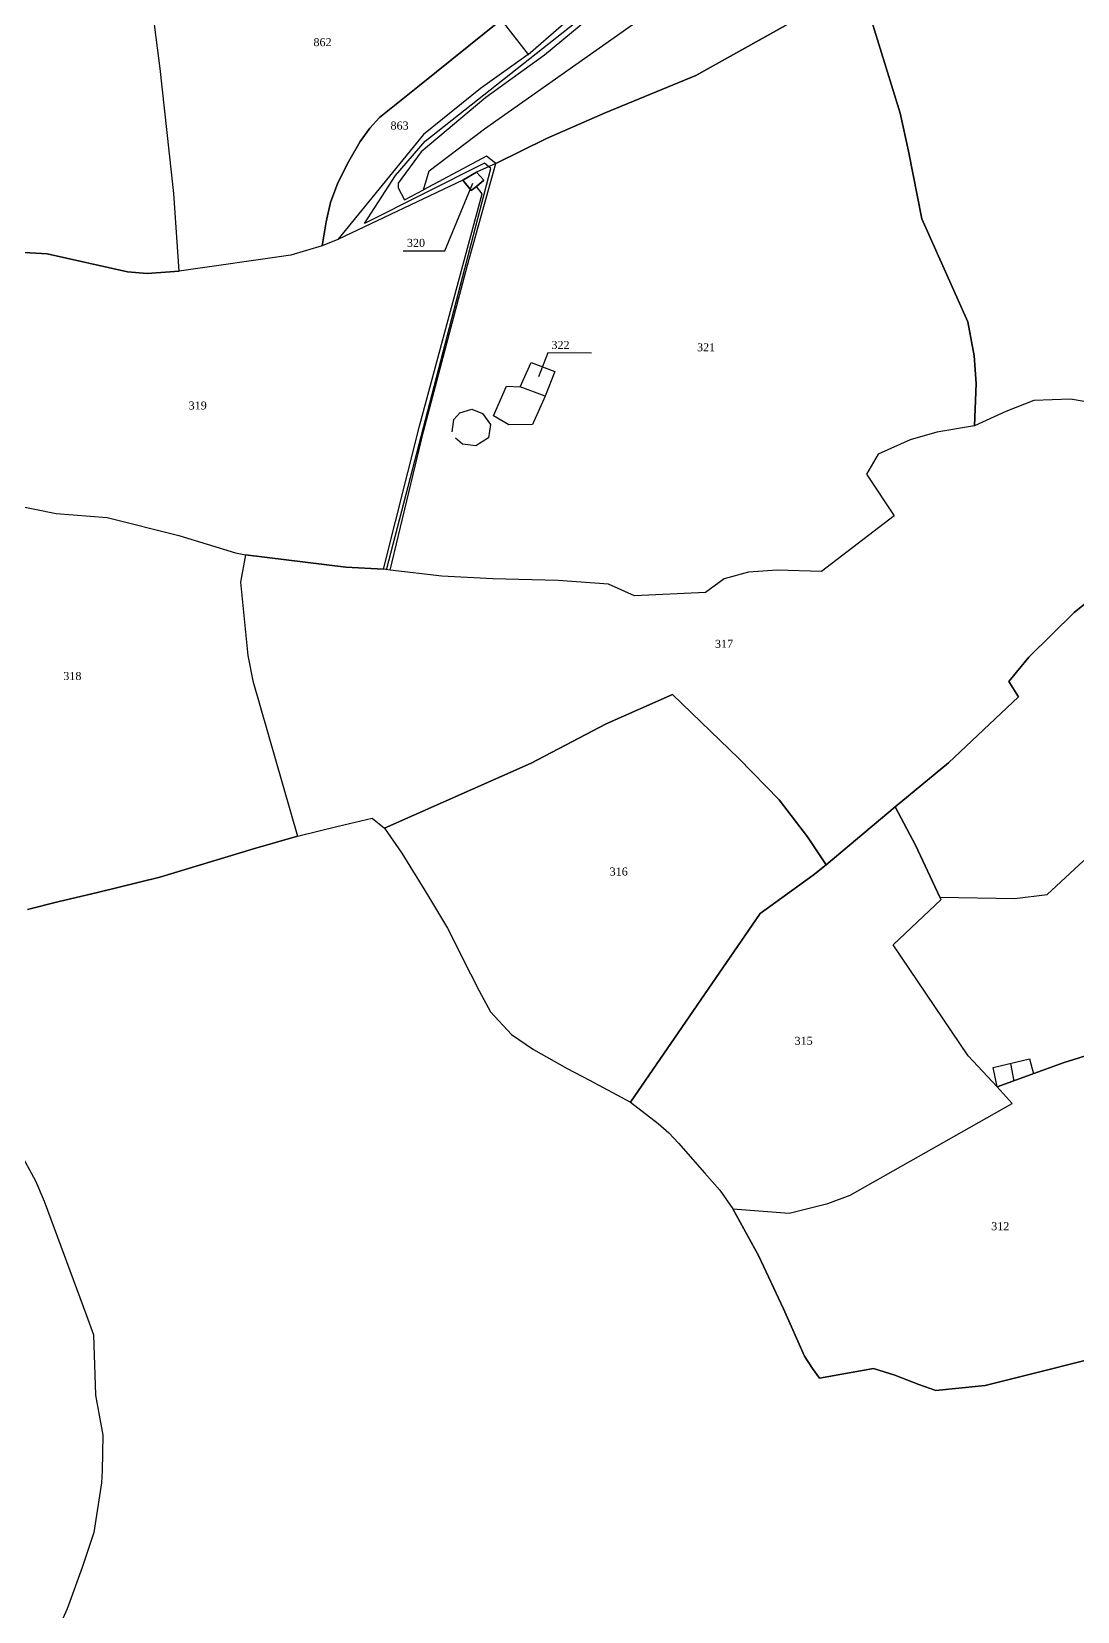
# Model space of a CAD drawing. Extents: x 1206804 to 1210977, y 6152742 to 6157901.
# Drawn here: x 1208272.8 to 1208534.1, y 6154369.9 to 6154764.6 of the extents above; entities that cross this region are included whole.
import ezdxf

# ---------------------------------------------------------------- set-up
doc = ezdxf.new("R2010")
doc.units = 0
doc.linetypes.add('CONTINU', pattern=[0])
for name, color, linetype in [('1LIEUDIT', 7, 'CONTINU'), ('1PARCELLE', 7, 'CONTINU'), ('1SECTION', 7, 'CONTINU'), ('1SUBDSECT', 7, 'CONTINU'), ('1TROUPARCELLE', 7, 'CONTINU'), ('1ZONCOMM', 7, 'CONTINU'), ('3BATIDUR', 7, 'CONTINU'), ('3FISCLINE', 7, 'CONTINUOUS'), ('3FLECHEPAR', 7, 'CONTINU'), ('3PARCELLETEX', 7, 'CONTINU')]:
    doc.layers.add(name, color=color, linetype=linetype)
doc.styles.get("Standard").update_dxf_attribs({"font": 'Times New Roman'})

msp = doc.modelspace()

# ---------------------------------------------------------------- linework, layer by layer
at = {"layer": '1LIEUDIT'}
for points in [[(1208542.08, 6154671.13), (1208532.36, 6154672.79), (1208523.18, 6154672.42), (1208516.2, 6154669.66), (1208508.38, 6154666.12), (1208508.83, 6154676.72), (1208508.3, 6154683.64), (1208506.7, 6154692.14), (1208495.2, 6154717.8), (1208491.86, 6154734.73), (1208489.77, 6154744.25), (1208479.82, 6154776.66), (1208438.78, 6154753.63), (1208416.14, 6154744.3), (1208401.48, 6154737.92), (1208388.76, 6154731.65), (1208383.99, 6154729.49), (1208383.99, 6154729.49), (1208380.52, 6154727.48), (1208349.32, 6154712.7), (1208345.38, 6154711.06), (1208337.6, 6154708.76), (1208309.68, 6154704.75), (1208301.7, 6154704.15), (1208296.77, 6154704.56), (1208276.71, 6154709.06), (1208269.53, 6154709.48)], [(1208542.08, 6154671.13), (1208532.36, 6154672.79), (1208523.18, 6154672.42), (1208516.2, 6154669.66), (1208508.38, 6154666.12), (1208508.83, 6154676.72), (1208508.3, 6154683.64), (1208506.7, 6154692.14), (1208495.2, 6154717.8), (1208491.86, 6154734.73), (1208489.77, 6154744.25), (1208479.82, 6154776.66), (1208438.78, 6154753.63), (1208416.14, 6154744.3), (1208401.48, 6154737.92), (1208388.76, 6154731.65), (1208383.99, 6154729.49), (1208383.99, 6154729.49), (1208380.52, 6154727.48), (1208349.32, 6154712.7), (1208345.38, 6154711.06), (1208337.6, 6154708.76), (1208309.68, 6154704.75), (1208301.7, 6154704.15), (1208296.77, 6154704.56), (1208276.71, 6154709.06), (1208269.53, 6154709.48)], [(1208271.81, 6154545.27), (1208279.31, 6154547.21), (1208289.59, 6154549.58), (1208304.87, 6154553.36), (1208328.27, 6154560.44), (1208339.2, 6154563.57), (1208349.37, 6154566.12), (1208357.87, 6154568.07), (1208360.94, 6154565.63), (1208365.32, 6154559.35), (1208371.71, 6154548.93), (1208376.67, 6154540.64), (1208382.42, 6154529.17), (1208384.58, 6154524.92), (1208387.43, 6154519.73), (1208392.72, 6154514.06), (1208398.21, 6154510.32), (1208406.6, 6154505.51), (1208412.17, 6154502.67), (1208422.46, 6154497.14), (1208429.32, 6154491.84), (1208432.02, 6154489.5), (1208434.39, 6154486.9), (1208440.95, 6154479.51), (1208444.72, 6154475.12), (1208448.02, 6154470.49), (1208454.41, 6154458.82), (1208460.69, 6154445.47), (1208465.89, 6154433.69), (1208467.88, 6154430.61), (1208469.68, 6154428.16), (1208483.15, 6154430.58), (1208488.48, 6154428.93), (1208494.51, 6154426.58), (1208498.75, 6154425.09), (1208511.07, 6154426.34), (1208548.25, 6154435.63)]]:
    msp.add_lwpolyline(points, dxfattribs=at)
at = {"layer": '1PARCELLE'}
for points in [[(1208493.32, 6154843.99), (1208431.03, 6154798.74), (1208389.75, 6154767.98), (1208390.08, 6154767.56), (1208396.82, 6154758.91), (1208413.33, 6154773.27), (1208419.02, 6154777.85), (1208459.01, 6154806.35), (1208488.35, 6154827.54), (1208492.36, 6154831), (1208495.37, 6154834.81), (1208495.74, 6154840.75), (1208494.99, 6154844.84), (1208493.32, 6154843.99)], [(1208370.75, 6154725.06), (1208372.09, 6154729.87), (1208385.97, 6154740.34), (1208437.53, 6154776.71), (1208509.14, 6154827.74), (1208498.92, 6154838.66), (1208498.6, 6154834.82), (1208497.12, 6154831.13), (1208494.63, 6154828.28), (1208480.66, 6154818.74), (1208451.43, 6154797.75), (1208421.14, 6154775.53), (1208400.92, 6154758.69), (1208386.32, 6154748.13), (1208370.16, 6154734.59), (1208364.42, 6154726.74), (1208364.4, 6154725.58), (1208366, 6154722.62), (1208370.75, 6154725.06)], [(1208416.96, 6154626.56), (1208404.34, 6154627.51), (1208388.01, 6154627.85), (1208375.32, 6154628.54), (1208362.34, 6154630.04), (1208370.72, 6154664.7), (1208381.73, 6154706.22), (1208388.76, 6154731.65), (1208401.48, 6154737.92), (1208416.14, 6154744.3), (1208438.78, 6154753.63), (1208479.82, 6154776.66), (1208489.77, 6154744.25), (1208491.86, 6154734.73), (1208495.2, 6154717.8), (1208506.7, 6154692.14), (1208508.3, 6154683.64), (1208508.83, 6154676.72), (1208508.38, 6154666.12), (1208499, 6154664.54), (1208492.28, 6154662.61), (1208484.27, 6154659), (1208481.37, 6154654.01), (1208488.28, 6154643.64), (1208470.18, 6154629.76), (1208459.1, 6154630.02), (1208451.87, 6154629.52), (1208445.79, 6154627.9), (1208441.16, 6154624.51), (1208423.42, 6154623.68), (1208416.96, 6154626.56)], [(1208390.08, 6154767.56), (1208396.82, 6154758.91), (1208384.93, 6154750.42), (1208370.68, 6154738.88), (1208349.32, 6154712.7), (1208345.38, 6154711.06), (1208346.43, 6154717.09), (1208347.51, 6154721.92), (1208349.34, 6154726.82), (1208352, 6154732.1), (1208354.87, 6154737.19), (1208357.29, 6154740.49), (1208359.7, 6154743.16), (1208369.75, 6154751.13), (1208390.08, 6154767.56)], [(1208383.92, 6154725.95), (1208385.82, 6154727.51), (1208383.99, 6154729.49), (1208380.52, 6154727.48), (1208382.6, 6154724.88), (1208383.92, 6154725.95)], [(1208394.86, 6154675.86), (1208397.59, 6154681.98), (1208403.53, 6154679.73), (1208401.1, 6154673.55), (1208397.91, 6154666.48), (1208392.03, 6154666.37), (1208388.16, 6154668.63), (1208391.45, 6154676), (1208394.86, 6154675.86)], [(1208471.29, 6154556.46), (1208466.62, 6154563.42), (1208459.57, 6154572.68), (1208449.5, 6154583.01), (1208432.96, 6154598.96), (1208416.33, 6154591.62), (1208397.58, 6154581.82), (1208360.94, 6154565.63), (1208365.32, 6154559.35), (1208371.71, 6154548.93), (1208376.67, 6154540.64), (1208382.42, 6154529.17), (1208384.58, 6154524.92), (1208387.43, 6154519.73), (1208392.72, 6154514.06), (1208398.21, 6154510.32), (1208406.6, 6154505.51), (1208412.17, 6154502.67), (1208422.46, 6154497.14), (1208454.85, 6154544.27), (1208468.1, 6154553.83), (1208471.29, 6154556.46)], [(1208561.57, 6154516.61), (1208530.82, 6154507.03), (1208514.08, 6154500.94), (1208506.79, 6154508.67), (1208488.08, 6154536.48), (1208500.03, 6154547.75), (1208499.75, 6154548.37), (1208518.46, 6154547.99), (1208526.52, 6154549.01), (1208535.59, 6154557.43), (1208538.85, 6154558.82), (1208544.84, 6154559.51), (1208554.8, 6154559.41), (1208571.22, 6154570.15), (1208578.78, 6154574.49), (1208584.5, 6154576.39), (1208600.22, 6154559.57), (1208607, 6154550.6), (1208609.45, 6154548.21), (1208613.12, 6154548.4), (1208616.96, 6154539.05), (1208600.33, 6154532.6), (1208577.28, 6154522.72), (1208561.57, 6154516.61)], [(1208448.02, 6154470.49), (1208462.03, 6154469.44), (1208471.73, 6154471.79), (1208477.33, 6154473.86), (1208517.79, 6154496.83), (1208514.08, 6154500.94), (1208506.79, 6154508.67), (1208488.08, 6154536.48), (1208500.03, 6154547.75), (1208499.75, 6154548.37), (1208493.62, 6154561.34), (1208488.57, 6154570.89), (1208471.29, 6154556.46), (1208468.1, 6154553.83), (1208454.85, 6154544.27), (1208422.46, 6154497.14), (1208429.32, 6154491.84), (1208432.02, 6154489.5), (1208434.39, 6154486.9), (1208440.95, 6154479.51), (1208444.72, 6154475.12), (1208448.02, 6154470.49)]]:
    msp.add_lwpolyline(points, close=True, dxfattribs=at)
for points in [[(1208091.87, 6154785.49), (1208125.51, 6154742.71), (1208139.47, 6154724.53), (1208145.66, 6154732.54), (1208151.62, 6154741.81), (1208157.93, 6154753.09), (1208167.76, 6154760.94), (1208187.55, 6154743.47), (1208212.71, 6154723.97), (1208231.52, 6154707.95), (1208244.4, 6154695.14), (1208252.53, 6154705.23), (1208256.8, 6154708), (1208263.4, 6154709.21), (1208269.53, 6154709.48), (1208276.71, 6154709.06), (1208296.77, 6154704.56), (1208301.7, 6154704.15), (1208309.68, 6154704.75), (1208308.32, 6154724.17), (1208304.89, 6154755.39), (1208302.82, 6154771.57)], [(1208542.08, 6154671.13), (1208532.36, 6154672.79), (1208523.18, 6154672.42), (1208516.2, 6154669.66), (1208508.38, 6154666.12), (1208508.83, 6154676.72), (1208508.3, 6154683.64), (1208506.7, 6154692.14), (1208495.2, 6154717.8), (1208491.86, 6154734.73), (1208489.77, 6154744.25), (1208479.82, 6154776.66), (1208438.78, 6154753.63), (1208416.14, 6154744.3), (1208401.48, 6154737.92), (1208388.76, 6154731.65), (1208386.49, 6154733.52), (1208370.75, 6154725.06), (1208372.09, 6154729.87), (1208385.97, 6154740.34), (1208437.53, 6154776.71)], [(1208390.08, 6154767.56), (1208369.75, 6154751.13), (1208359.7, 6154743.16), (1208357.29, 6154740.49), (1208354.87, 6154737.19), (1208352, 6154732.1), (1208349.34, 6154726.82), (1208347.51, 6154721.92), (1208346.43, 6154717.09), (1208345.38, 6154711.06), (1208337.6, 6154708.76), (1208309.68, 6154704.75), (1208308.32, 6154724.17), (1208308.32, 6154724.17), (1208304.89, 6154755.39), (1208302.82, 6154771.57)], [(1208268.31, 6154646.36), (1208278.92, 6154644.22), (1208291.71, 6154643.22), (1208309.56, 6154638.73), (1208323.76, 6154634.41), (1208326.21, 6154633.91), (1208351.27, 6154630.84), (1208360.7, 6154630.32), (1208369.77, 6154666.34), (1208385.33, 6154724.12), (1208383.92, 6154725.95), (1208382.6, 6154724.88), (1208380.52, 6154727.48), (1208349.32, 6154712.7), (1208345.38, 6154711.06), (1208337.6, 6154708.76), (1208309.68, 6154704.75), (1208301.7, 6154704.15), (1208296.77, 6154704.56), (1208276.71, 6154709.06), (1208269.53, 6154709.48)], [(1208542.08, 6154671.13), (1208532.36, 6154672.79), (1208523.18, 6154672.42), (1208516.2, 6154669.66), (1208508.38, 6154666.12), (1208499, 6154664.54), (1208492.28, 6154662.61), (1208484.27, 6154659), (1208481.37, 6154654.01), (1208488.28, 6154643.64), (1208470.18, 6154629.76), (1208459.1, 6154630.02), (1208451.87, 6154629.52), (1208445.79, 6154627.9), (1208441.16, 6154624.51), (1208423.42, 6154623.68), (1208416.96, 6154626.56), (1208404.34, 6154627.51), (1208388.01, 6154627.85), (1208375.32, 6154628.54), (1208362.34, 6154630.04), (1208360.7, 6154630.32), (1208351.27, 6154630.84), (1208326.21, 6154633.91), (1208326.21, 6154633.91), (1208324.98, 6154627.02), (1208326.78, 6154608.74), (1208328.07, 6154602.37), (1208339.2, 6154563.57), (1208349.37, 6154566.12), (1208357.87, 6154568.07), (1208360.94, 6154565.63), (1208397.58, 6154581.82), (1208416.33, 6154591.62), (1208432.96, 6154598.96), (1208449.5, 6154583.01), (1208459.57, 6154572.68), (1208466.62, 6154563.42), (1208471.29, 6154556.46), (1208488.57, 6154570.89), (1208501.89, 6154581.93), (1208519.33, 6154598.44), (1208516.95, 6154602.26), (1208521.96, 6154608.35), (1208533.26, 6154619.51), (1208545.44, 6154629.22)], [(1208268.31, 6154646.36), (1208278.92, 6154644.22), (1208291.71, 6154643.22), (1208309.56, 6154638.73), (1208323.76, 6154634.41), (1208326.21, 6154633.91), (1208324.98, 6154627.02), (1208326.78, 6154608.74), (1208328.07, 6154602.37), (1208339.2, 6154563.57), (1208328.27, 6154560.44), (1208304.87, 6154553.36), (1208289.59, 6154549.58), (1208279.31, 6154547.21), (1208271.81, 6154545.27)], [(1208545.44, 6154629.22), (1208533.26, 6154619.51), (1208521.96, 6154608.35), (1208516.95, 6154602.26), (1208519.33, 6154598.44), (1208501.89, 6154581.93), (1208488.57, 6154570.89), (1208493.62, 6154561.34), (1208499.75, 6154548.37), (1208518.46, 6154547.99), (1208526.52, 6154549.01), (1208535.59, 6154557.43)], [(1208548.25, 6154435.63), (1208511.07, 6154426.34), (1208498.75, 6154425.09), (1208494.51, 6154426.58), (1208488.48, 6154428.93), (1208483.15, 6154430.58), (1208469.68, 6154428.16), (1208467.88, 6154430.61), (1208465.89, 6154433.69), (1208460.69, 6154445.47), (1208454.41, 6154458.82), (1208448.02, 6154470.49), (1208462.03, 6154469.44), (1208471.73, 6154471.79), (1208477.33, 6154473.86), (1208517.79, 6154496.83), (1208514.08, 6154500.94), (1208530.82, 6154507.03), (1208561.57, 6154516.61)]]:
    msp.add_lwpolyline(points, dxfattribs=at)
at = {"layer": '1SECTION'}
msp.add_lwpolyline([(1208269.69, 6154484.97), (1208273.74, 6154477.48), (1208275.91, 6154472.37), (1208286.52, 6154443.84), (1208288.25, 6154438.96), (1208288.8, 6154423.94), (1208290.61, 6154413.94), (1208290.46, 6154404.99), (1208290.23, 6154402.06), (1208288.32, 6154389.63), (1208285.39, 6154380.89), (1208281.65, 6154370.55), (1208276.67, 6154359.41)], dxfattribs=at)
at = {"layer": '1SUBDSECT'}
msp.add_lwpolyline([(1208271.81, 6154545.27), (1208279.31, 6154547.21), (1208289.59, 6154549.58), (1208304.87, 6154553.36), (1208328.27, 6154560.44), (1208339.2, 6154563.57), (1208349.37, 6154566.12), (1208357.87, 6154568.07), (1208360.94, 6154565.63), (1208365.32, 6154559.35), (1208371.71, 6154548.93), (1208376.67, 6154540.64), (1208382.42, 6154529.17), (1208384.58, 6154524.92), (1208387.43, 6154519.73), (1208392.72, 6154514.06), (1208398.21, 6154510.32), (1208406.6, 6154505.51), (1208412.17, 6154502.67), (1208422.46, 6154497.14), (1208429.32, 6154491.84), (1208432.02, 6154489.5), (1208434.39, 6154486.9), (1208440.95, 6154479.51), (1208444.72, 6154475.12), (1208448.02, 6154470.49), (1208454.41, 6154458.82), (1208460.69, 6154445.47), (1208465.89, 6154433.69), (1208467.88, 6154430.61), (1208469.68, 6154428.16), (1208483.15, 6154430.58), (1208488.48, 6154428.93), (1208494.51, 6154426.58), (1208498.75, 6154425.09), (1208511.07, 6154426.34), (1208548.25, 6154435.63)], dxfattribs=at)
at = {"layer": '1TROUPARCELLE'}
msp.add_lwpolyline([(1208388.16, 6154668.63), (1208391.45, 6154676), (1208394.86, 6154675.86), (1208397.59, 6154681.98), (1208403.53, 6154679.73), (1208401.1, 6154673.55), (1208397.91, 6154666.48), (1208392.03, 6154666.37), (1208388.16, 6154668.63)], close=True, dxfattribs=at)
at = {"layer": '1ZONCOMM'}
msp.add_lwpolyline([(1208361.49, 6154630.18), (1208387.55, 6154730.45), (1208385.99, 6154731.72), (1208355.98, 6154716.65), (1208363.68, 6154728.64), (1208371.11, 6154737.26), (1208408.76, 6154766.95)], dxfattribs=at)
at = {"layer": '3BATIDUR'}
for points in [[(1208383.92, 6154725.95), (1208382.6, 6154724.88), (1208380.52, 6154727.48), (1208383.99, 6154729.49), (1208385.82, 6154727.51), (1208383.92, 6154725.95)], [(1208394.86, 6154675.86), (1208397.59, 6154681.98), (1208403.53, 6154679.73), (1208401.1, 6154673.55), (1208394.86, 6154675.86)]]:
    msp.add_lwpolyline(points, close=True, dxfattribs=at)
at = {"layer": '3FISCLINE'}
for points in [[(1208377.86, 6154664.61), (1208378.28, 6154667.66), (1208379.82, 6154669.38), (1208382.82, 6154670.32), (1208385.47, 6154669.16), (1208387.41, 6154666.42), (1208386.99, 6154663.08), (1208383.8, 6154661.14), (1208380.46, 6154661.52), (1208378.67, 6154663.02)], [(1208514.08, 6154500.94), (1208513.05, 6154505.77), (1208522.13, 6154507.96), (1208523.08, 6154504.21)], [(1208517.36, 6154506.81), (1208518.17, 6154502.42)]]:
    msp.add_lwpolyline(points, dxfattribs=at)
at = {"layer": '3FLECHEPAR'}
for points in [[(1208365.64, 6154709.84), (1208376, 6154709.82), (1208383, 6154726.75)], [(1208412.68, 6154684.31), (1208401.76, 6154684.33), (1208399.42, 6154678.33)]]:
    msp.add_lwpolyline(points, dxfattribs=at)

# ---------------------------------------------------------------- texts
at = {"layer": '3PARCELLETEX'}
for s, p in [('862', (1208343.22, 6154760.98)), ('863', (1208362.47, 6154740.15)), ('320', (1208366.57, 6154710.84)), ('322', (1208402.67, 6154685.33)), ('321', (1208439.05, 6154684.76)), ('319', (1208312.03, 6154670.2)), ('317', (1208443.53, 6154610.65)), ('318', (1208280.71, 6154602.61)), ('316', (1208417.22, 6154553.76)), ('315', (1208463.42, 6154511.46)), ('312', (1208512.55, 6154465.14))]:
    msp.add_text(s, height=2, dxfattribs=at).set_placement(p)

doc.saveas('drawing.dxf')
